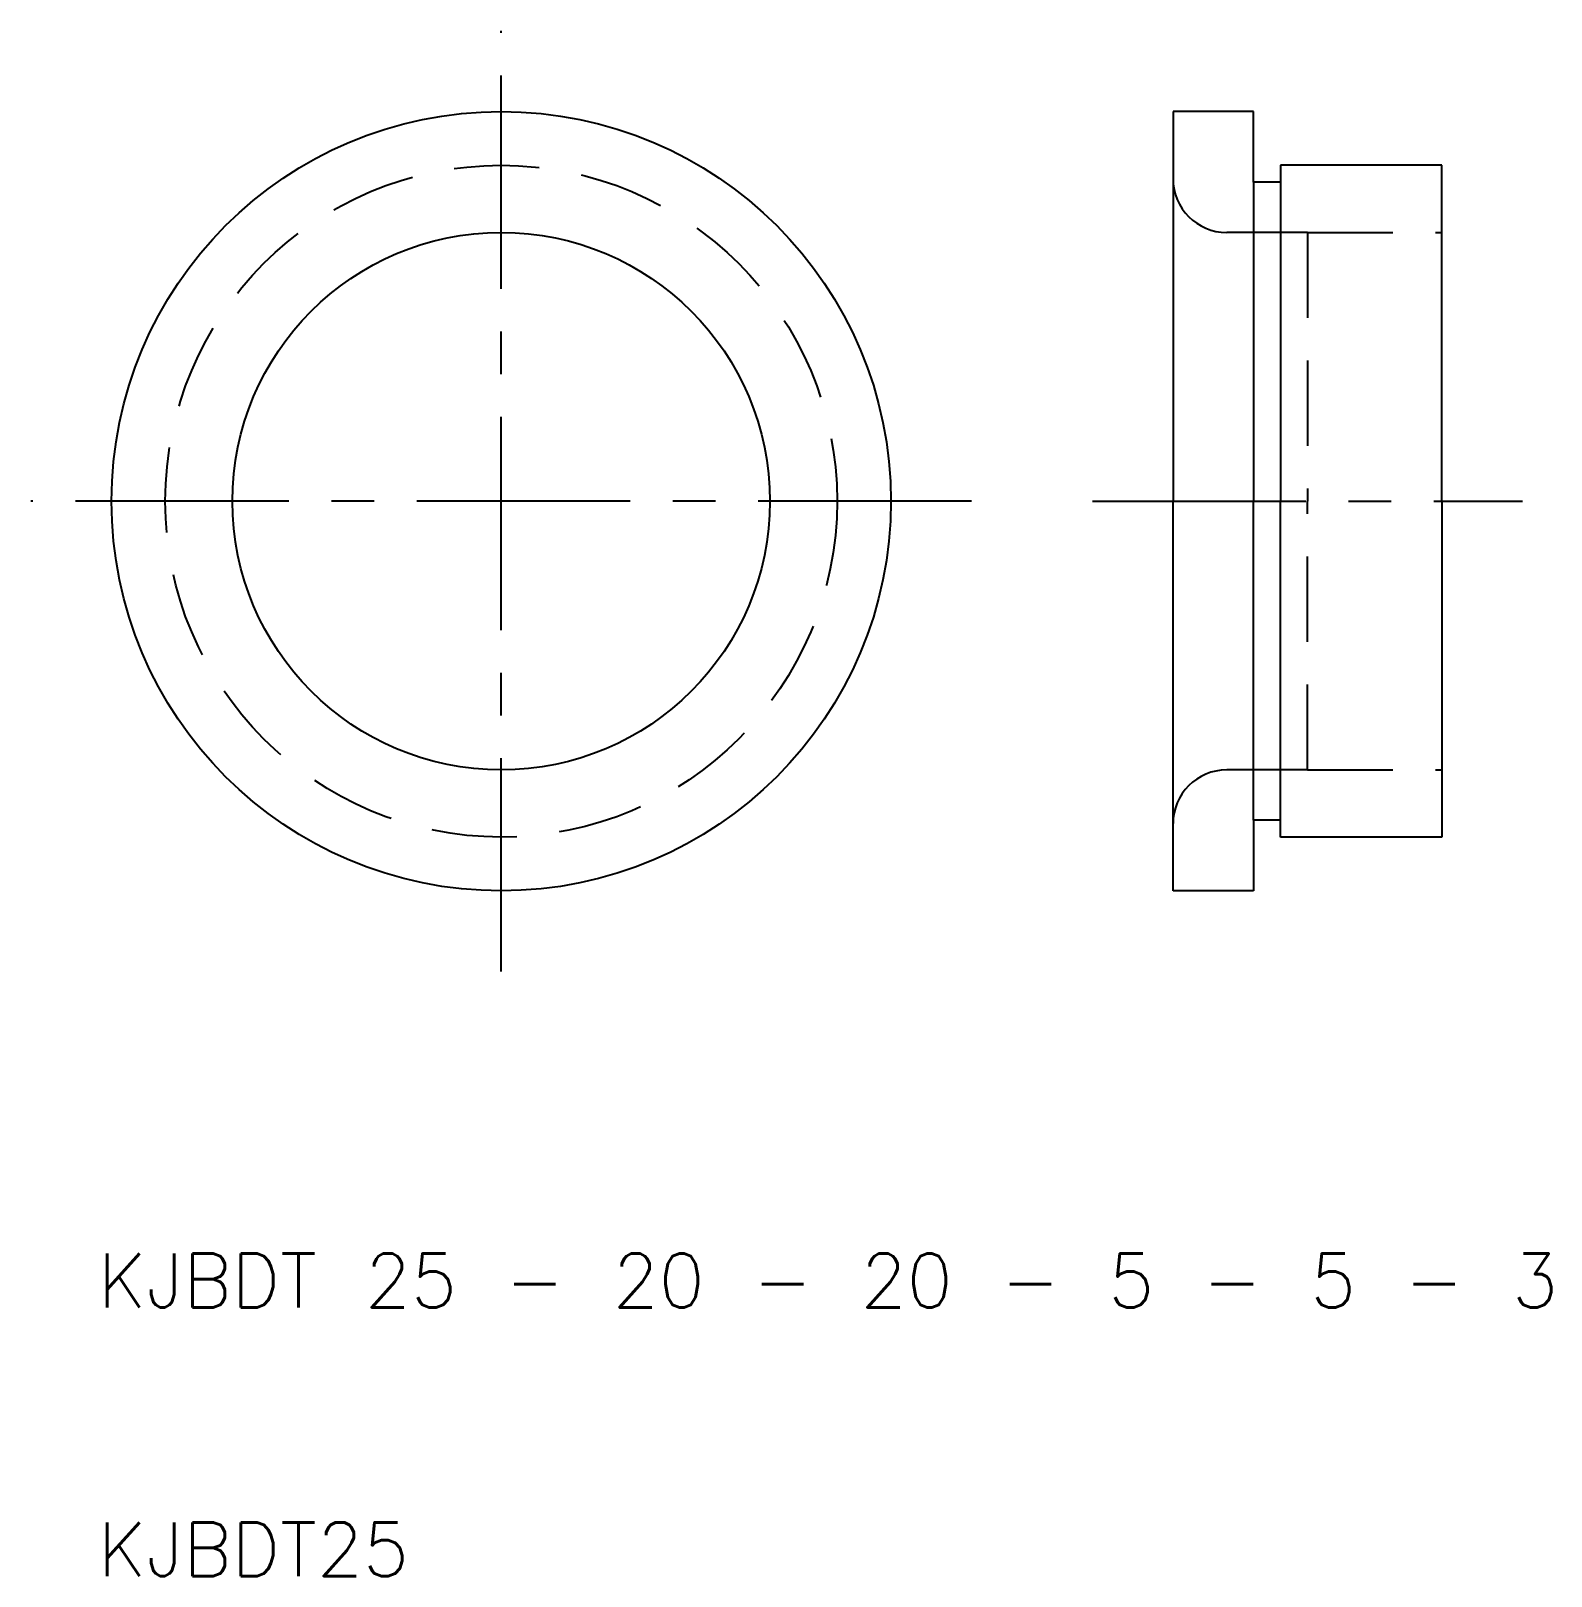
# Model space of a CAD drawing. Extents: x 7.5 to 64.1, y 10 to 67.5.
import ezdxf

# ---------------------------------------------------------------- set-up
doc = ezdxf.new("R2010")
doc.units = 0
doc.header["$LTSCALE"] = 0.25
doc.linetypes.add('CENTER', pattern=[50.8, 31.75, -6.35, 6.35, -6.35])
doc.linetypes.add('DASHED', pattern=[19.05, 12.7, -6.35])
doc.layers.get('0').update_dxf_attribs({"linetype": 'CONTINUOUS'})
doc.layers.add('CENTER', color=1, linetype='CENTER')
doc.styles.get("Standard").update_dxf_attribs({"font": 'txt.shx', "bigfont": 'extfont.shx'})

msp = doc.modelspace()

# ---------------------------------------------------------------- linework, layer by layer
for p, q in [((50, 64.5), (50, 50)), ((53, 64.5), (50, 64.5)), ((53, 61.875), (53, 64.5)), ((60, 62.5), (54, 62.5)), ((54, 62.5), (54, 61.875)), ((60, 50), (60, 62.5)), ((53, 61.875), (53, 50)), ((54, 61.875), (53, 61.875)), ((54, 61.875), (54, 50)), ((50, 35.5), (50, 50)), ((53, 38.125), (53, 50)), ((54, 38.125), (54, 50)), ((60, 50), (60, 37.5)), ((54, 38.125), (53, 38.125)), ((53, 38.125), (53, 35.5)), ((54, 37.5), (54, 38.125)), ((60, 37.5), (54, 37.5)), ((53, 35.5), (50, 35.5))]:
    msp.add_line(p, q)
at = {"color": 3, "linetype": 'DASHED'}
for p, q in [((55, 60), (52, 60)), ((55, 60), (55, 50)), ((55, 60), (60, 60)), ((55, 40), (55, 50)), ((55, 40), (52, 40)), ((55, 40), (60, 40))]:
    msp.add_line(p, q, dxfattribs=at)
for radius in [14.5, 10]:
    msp.add_circle((25, 50), radius)
msp.add_circle((25, 50), 12.5, dxfattribs=at)
for centre, start, end in [((52, 62), 180, 270), ((52, 38), 90, 180)]:
    msp.add_arc(centre, 2, start, end, dxfattribs=at)
at = {"layer": 'CENTER', "color": 1, "linetype": 'CENTER'}
for p, q in [((25, 32.5), (25, 67.5)), ((42.5, 50), (7.5, 50)), ((47, 50), (63, 50))]:
    msp.add_line(p, q, dxfattribs=at)

# ---------------------------------------------------------------- texts
for s, p in [('KJBDT 25 - 20 - 20 - 5 - 5 - 3', (10, 20)), ('KJBDT25', (10, 10))]:
    msp.add_text(s, height=2).set_placement(p)

doc.saveas('drawing.dxf')
